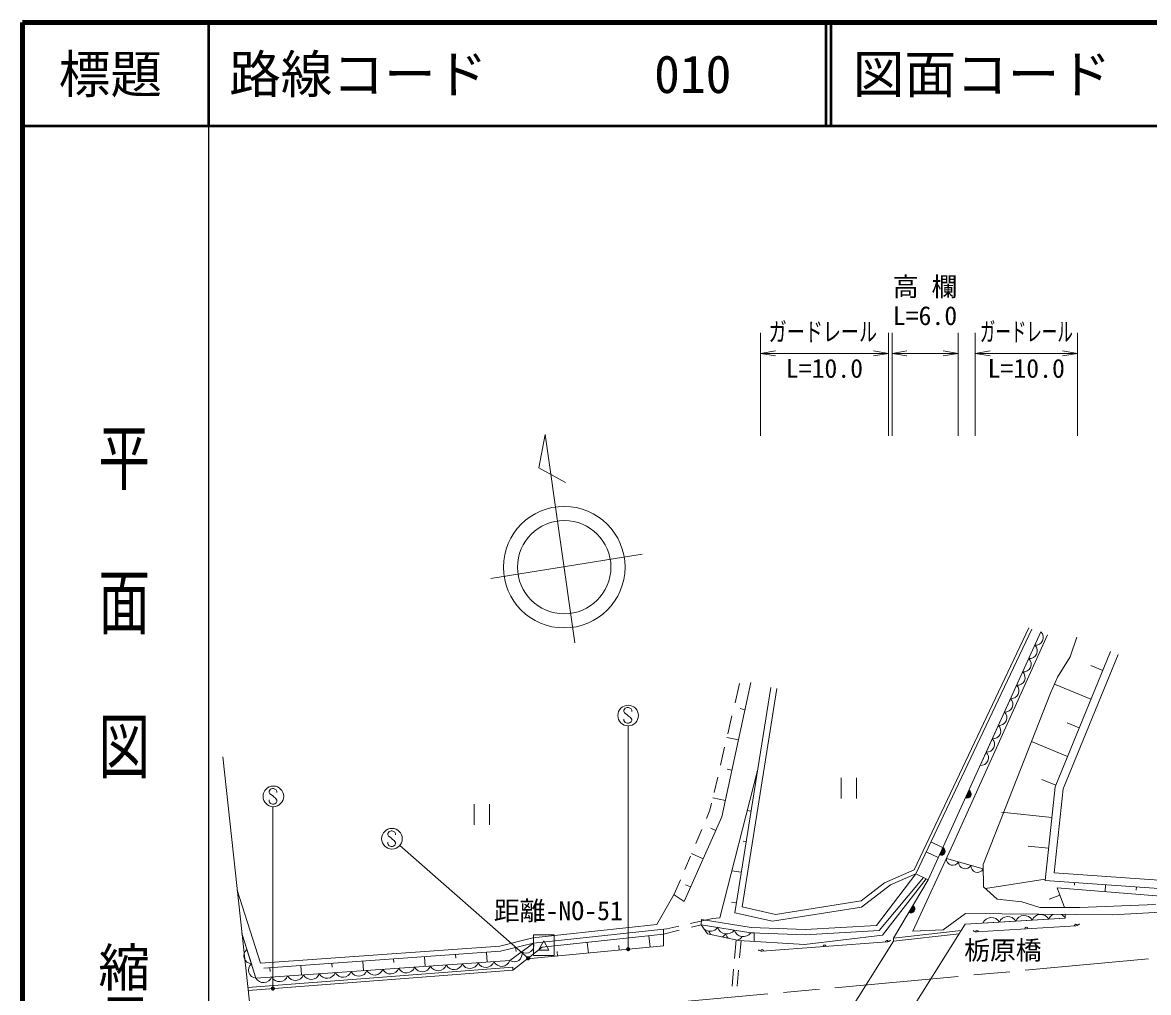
# Model space of a CAD drawing. Units: millimetres, scale not verified. Extents: x 40000 to 680000, y 20000 to 380000.
# Drawn here: x 40000 to 148999, y 286046 to 380000 of the extents above; entities that cross this region are included whole.
import ezdxf
from ezdxf.enums import TextEntityAlignment as Align

# ---------------------------------------------------------------- set-up
doc = ezdxf.new("R2010")
doc.units = ezdxf.units.MM
doc.header["$LTSCALE"] = 1000
doc.linetypes.add('CHAIN', pattern=[18.5, 12, -1.5, 3.5, -1.5])
for name, color, linetype, lineweight in [('M-BGD', 7, 'Continuous', 13), ('M-BMK', 2, 'CHAIN', 13), ('M-BMK-SRVR', 3, 'Continuous', 13), ('M-STR-HTXT', 7, 'Continuous', 13), ('M-STR-STR1', 1, 'Continuous', 13), ('M-STR-STR3', 7, 'Continuous', 13), ('M-STR-STRC', 7, 'Continuous', 13), ('M-TTL', 2, 'Continuous', 140), ('M-TTL-BAND', 7, 'Continuous', 25), ('M-TTL-LINE', 7, 'Continuous', 50)]:
    doc.layers.add(name, color=color, linetype=linetype, lineweight=lineweight)
doc.layers.add('M-TTL-TXT', color=7, linetype='Continuous')
doc.styles.add('@ＭＳ ゴシック', font='')
doc.styles.add('ＭＳ ゴシック', font='')
doc.styles.get('@ＭＳ ゴシック').set_extended_font_data('@MS Gothic')
doc.styles.get('ＭＳ ゴシック').set_extended_font_data('MS Gothic')

# ---------------------------------------------------------------- blocks, each defined once
blk = doc.blocks.new('open_arrow')
at = {"color": 0, "linetype": 'Continuous', "lineweight": -2}
blk.add_lwpolyline([(7.5, 1.25), (0, 0), (7.5, -1.25)], dxfattribs=at)
blk = doc.blocks.new('filled_dot')
at = {"color": 0, "linetype": 'Continuous', "lineweight": -2, "const_width": 1.25}
blk.add_lwpolyline([(-0.625, 0, 1), (0.625, 0, 1)], format="xyb", close=True, dxfattribs=at)

msp = doc.modelspace()

# ---------------------------------------------------------------- linework, layer by layer
at = {"layer": 'M-BGD'}
for p, q in [((137421, 321358), (126310, 297921)), ((137692, 321229), (126467, 297554)), ((138593, 320972), (127657, 296970)), ((139231, 320684), (130079, 300436)), ((132699, 308037), (138593, 320972)), ((141416, 318548), (142054, 320464)), ((145323, 319082), (139958, 305976)), ((140181, 316590), (141416, 318548)), ((146063, 318779), (140741, 305778)), ((143405, 317718), (144569, 317242)), ((139516, 315047), (140181, 316590)), ((110496, 316068), (107709, 303046)), ((112434, 315599), (108958, 293767)), ((109415, 315985), (108977, 314114)), ((113026, 315505), (109655, 294327)), ((132987, 298455), (139516, 315047)), ((139890, 315916), (143433, 314465)), ((108681, 312849), (108272, 311101)), ((109467, 313539), (109934, 313439)), ((141132, 312166), (142296, 311689)), ((108189, 310745), (109306, 310506)), ((107970, 309809), (107564, 308072)), ((137665, 310343), (141160, 308913)), ((107512, 293276), (111153, 307555)), ((108211, 307672), (108678, 307572)), ((107294, 306917), (106944, 305424)), ((119243, 304829), (119243, 306829)), ((120743, 306829), (120743, 304829)), ((138675, 306688), (140023, 306136)), ((139958, 305976), (138988, 296894)), ((140741, 305778), (139871, 297634)), ((83714, 302275), (83714, 304275)), ((85214, 304275), (85214, 302275)), ((106698, 304369), (106544, 303712)), ((106822, 304901), (108050, 304639)), ((107709, 303046), (104048, 294850)), ((106544, 303712), (106198, 302896)), ((110164, 303674), (110526, 303616)), ((134785, 303511), (139639, 302993)), ((106623, 301967), (107126, 301742)), ((105745, 301825), (105172, 300473)), ((109771, 300699), (110054, 300654)), ((126175, 291985), (130079, 300436)), ((127931, 300641), (129074, 300080)), ((137357, 300220), (139321, 300010)), ((104652, 299244), (104103, 297948)), ((104765, 299511), (105903, 299003)), ((127477, 299684), (128635, 299117)), ((129433, 299037), (132995, 298017)), ((129433, 299037), (132995, 298017)), ((108675, 297835), (109583, 297691)), ((123439, 296655), (126310, 297921)), ((133029, 296284), (132987, 298455)), ((139871, 297634), (164341, 295919)), ((103688, 296968), (103091, 295557)), ((104176, 296488), (104679, 296264)), ((121184, 294924), (123439, 296655)), ((121222, 294323), (124031, 296479)), ((122682, 292540), (126467, 297554)), ((122934, 292053), (127232, 297179)), ((123244, 291608), (127493, 297051)), ((124031, 296479), (126467, 297554)), ((127657, 296970), (124311, 291314)), ((126467, 297554), (127657, 296970)), ((133222, 296110), (139002, 297027)), ((138988, 296894), (162993, 295211)), ((141831, 296431), (141849, 296693)), ((144794, 295797), (144842, 296483)), ((60787, 295955), (63037, 288871)), ((103091, 295557), (101400, 292621)), ((104048, 294850), (103068, 295503)), ((134349, 295092), (133029, 296284)), ((139373, 295079), (140414, 295480)), ((140874, 294283), (140149, 296169)), ((140149, 296169), (156159, 294888)), ((147811, 295943), (147834, 296274)), ((108642, 294803), (109111, 294728)), ((109655, 294327), (112877, 293598)), ((112592, 292945), (121222, 294323)), ((112877, 293598), (121184, 294924)), ((136733, 294837), (134349, 295092)), ((138478, 294283), (136733, 294837)), ((149674, 294581), (142352, 294283)), ((145529, 293559), (167763, 294868)), ((106800, 293203), (107512, 293276)), ((108958, 293767), (112592, 292945)), ((131284, 293687), (129113, 292112)), ((140930, 293252), (131249, 292653)), ((145529, 293559), (131284, 293687)), ((140930, 293252), (132969, 292760)), ((142352, 294283), (138478, 294283)), ((140930, 293252), (140930, 293600)), ((101400, 292621), (89395, 291330)), ((89474, 290836), (102368, 292223)), ((102062, 290580), (102062, 292190)), ((102368, 292223), (103534, 292481)), ((104663, 292730), (106800, 293203)), ((104760, 292368), (105704, 292606)), ((105717, 293111), (105704, 292606)), ((105704, 292606), (110497, 291827)), ((105704, 292606), (110497, 291827)), ((105704, 292606), (106295, 291728)), ((105717, 293111), (110545, 292325)), ((110545, 292325), (115757, 292147)), ((115757, 292147), (122682, 292540)), ((130871, 292053), (131249, 292653)), ((141969, 292516), (132384, 291914)), ((61242, 291762), (62187, 288735)), ((89395, 291330), (86206, 290528)), ((91472, 291634), (89472, 291634)), ((89472, 291634), (89472, 289634)), ((89963, 290161), (90472, 291034)), ((102062, 291687), (90309, 290423)), ((90963, 290161), (90472, 291034)), ((91472, 289634), (91472, 291634)), ((100641, 291531), (100747, 290452)), ((102062, 291687), (103571, 292068)), ((106295, 291728), (109339, 291085)), ((108915, 289340), (109070, 291142)), ((109339, 291085), (115697, 290703)), ((109421, 289388), (109566, 291072)), ((110497, 291827), (115763, 291646)), ((110497, 291827), (110829, 291815)), ((110829, 291815), (110829, 290996)), ((115697, 290703), (123244, 291608)), ((115763, 291646), (122934, 292053)), ((129113, 292112), (126175, 291985)), ((61729, 290204), (62591, 287444)), ((63037, 288871), (86206, 290528)), ((63351, 288392), (86285, 290033)), ((89472, 290834), (86285, 290033)), ((87172, 289131), (89474, 290836)), ((87172, 289131), (89472, 290834)), ((90309, 290423), (87477, 288214)), ((87801, 290024), (87709, 290391)), ((88858, 289292), (102062, 290580)), ((90963, 290161), (89963, 290161)), ((91745, 290027), (91789, 289578)), ((94675, 290890), (94775, 289869)), ((97717, 290610), (97761, 290160)), ((123680, 290938), (111597, 290047)), ((62591, 287444), (87172, 289131)), ((62591, 287444), (87172, 289131)), ((69968, 288508), (69942, 288863)), ((73000, 288158), (72934, 289077)), ((75952, 288936), (75927, 289292)), ((78986, 288569), (78919, 289506)), ((81937, 289364), (81911, 289720)), ((84972, 288980), (84904, 289934)), ((89472, 289634), (91472, 289634)), ((61808, 286542), (87460, 288514)), ((61840, 286244), (87477, 288214)), ((63983, 288079), (63957, 288435)), ((67014, 287748), (66950, 288649)), ((87460, 288514), (87477, 288214)), ((108687, 286672), (108827, 288313)), ((109187, 286651), (109321, 288223)), ((62499, 287740), (62591, 287444))]:
    msp.add_line(p, q, dxfattribs=at)
for centre, radius, start, end in [((138066, 320431), 755, 265.25232, 45.75591), ((137477, 319138), 755, 265.25232, 45.75591), ((136888, 317844), 755, 265.25232, 45.75591), ((136298, 316551), 755, 265.25232, 45.75591), ((135709, 315257), 755, 265.25232, 45.75591), ((135119, 313964), 755, 265.25232, 45.75591), ((134530, 312670), 755, 265.25232, 45.75591), ((133941, 311376), 755, 265.25232, 45.75591), ((133351, 310083), 755, 265.25232, 45.75591), ((132762, 308789), 755, 265.25232, 45.75591), ((131439, 305270), 400, 245.50411, 65.50411), ((131439, 305270), 400, 245.50411, 65.50411), ((131439, 305270), 350, 245.50411, 65.50411), ((131439, 305270), 300, 245.50411, 65.50411), ((131439, 305270), 250, 245.50411, 65.50411), ((131439, 305270), 200, 245.50411, 65.50411), ((131439, 305270), 150, 245.50411, 65.50411), ((131439, 305270), 100, 245.50411, 65.50411), ((131439, 305270), 50, 245.50411, 65.50411), ((128918, 299737), 400, 245.50411, 65.50411), ((128918, 299737), 400, 245.50411, 65.50411), ((128918, 299737), 350, 245.50411, 65.50411), ((128918, 299737), 300, 245.50411, 65.50411), ((128918, 299737), 250, 245.50411, 65.50411), ((128918, 299737), 200, 245.50411, 65.50411), ((128918, 299737), 150, 245.50411, 65.50411), ((128918, 299737), 100, 245.50411, 65.50411), ((128918, 299737), 50, 245.50411, 65.50411), ((130063, 298994), 631, 176.02506, 332.00534), ((131250, 298653), 631, 176.02506, 332.00534), ((132438, 298313), 631, 176.02506, 332.00534), ((125984, 294142), 400, 239.3959, 59.3959), ((125984, 294142), 400, 239.3959, 59.3959), ((125984, 294142), 350, 239.3959, 59.3959), ((125984, 294142), 300, 239.3959, 59.3959), ((125984, 294142), 250, 239.3959, 59.3959), ((125984, 294142), 200, 239.3959, 59.3959), ((125984, 294142), 150, 239.3959, 59.3959), ((125984, 294142), 100, 239.3959, 59.3959), ((125984, 294142), 50, 239.3959, 59.3959), ((133789, 292423), 886, 29.38029, 157.70609), ((135381, 292522), 886, 29.38029, 157.70609), ((136974, 292621), 886, 29.38029, 157.70609), ((138566, 292719), 886, 29.38029, 157.70609), ((140158, 292818), 886, 116.47017, 157.70609), ((140158, 292818), 886, 29.38029, 62.4975), ((106568, 292876), 905, 230.52172, 324.18203), ((108165, 292616), 905, 197.33817, 324.18203), ((137177, 292215), 150, 3.59196, 183.59196), ((141969, 292516), 150, 3.59196, 183.59196), ((141938, 293015), 500, 273.59196, 318.59196), ((107327, 292259), 917, 197.83665, 221.15251), ((107327, 292259), 917, 295.00601, 323.73751), ((108939, 291998), 917, 197.83665, 230.15341), ((109763, 292356), 905, 197.33817, 324.18203), ((108939, 291998), 917, 286.00511, 323.73751), ((123680, 290938), 150, 4.2161, 184.2161), ((123643, 291437), 500, 274.2161, 319.2161), ((132353, 292413), 500, 228.59196, 273.59196), ((132384, 291914), 150, 3.59196, 183.59196), ((62204, 289595), 772, 128.00451, 266.70354), ((87591, 289767), 762, 236.62747, 16.43024), ((88741, 290619), 762, 236.62747, 16.43024), ((111561, 290546), 500, 229.2161, 274.2161), ((111597, 290047), 150, 4.2161, 184.2161), ((117639, 290493), 150, 4.2161, 184.2161), ((83308, 289209), 843, 207.92792, 339.92296), ((84844, 289315), 843, 207.92792, 339.92296), ((86381, 289420), 843, 207.92792, 339.92296), ((62635, 288215), 772, 128.00451, 266.70354), ((66408, 288050), 843, 207.92792, 339.92296), ((67945, 288155), 843, 207.92792, 339.92296), ((69481, 288261), 843, 207.92792, 339.92296), ((71017, 288366), 843, 207.92792, 339.92296), ((72554, 288472), 843, 207.92792, 339.92296), ((74090, 288577), 843, 207.92792, 339.92296), ((75626, 288682), 843, 207.92792, 339.92296), ((77163, 288788), 843, 207.92792, 339.92296), ((78699, 288893), 843, 207.92792, 339.92296), ((80235, 288999), 843, 207.92792, 339.92296), ((81772, 289104), 843, 207.92792, 339.92296), ((63336, 287839), 843, 207.92792, 339.92296), ((64872, 287944), 843, 207.92792, 339.92296)]:
    msp.add_arc(centre, radius, start, end, dxfattribs=at)
at = {"layer": 'M-BMK'}
msp.add_line((63366, 281451), (160909, 290381), dxfattribs=at)
at = {"layer": 'M-BMK-SRVR'}
for p, q in [((90583, 340100), (89973, 336864)), ((93459, 319901), (90583, 340100)), ((89973, 336864), (92578, 335458)), ((85343, 326154), (100001, 328492)), ((59385, 308877), (62263, 282345))]:
    msp.add_line(p, q, dxfattribs=at)
for radius in [5885, 4520]:
    msp.add_circle((92440, 327245), radius, dxfattribs=at)
at = {"layer": 'M-STR-STR1'}
for p, q in [((124311, 291314), (130871, 292053)), ((124311, 291012), (130667, 291728)), ((124311, 291012), (124311, 291314)), ((125460, 283444), (130871, 292053)), ((119379, 283166), (124311, 291012))]:
    msp.add_line(p, q, dxfattribs=at)
at = {"layer": 'M-STR-STR3'}
for p, q in [((111448, 339951), (111448, 349951)), ((123826, 339951), (123826, 349951)), ((124171, 339951), (124171, 349951)), ((130572, 339951), (130572, 349951)), ((132235, 339951), (132235, 349951)), ((142115, 339951), (142115, 349951)), ((111448, 347951), (123826, 347951)), ((130572, 347951), (124171, 347951)), ((132235, 347951), (142115, 347951))]:
    msp.add_line(p, q, dxfattribs=at)
at = {"layer": 'M-STR-STRC'}
for p, q in [((98343, 313571), (98219, 313387)), ((98219, 313387), (98222, 313255)), ((98222, 313255), (98285, 313126)), ((98285, 313126), (98541, 312945)), ((98535, 313637), (98343, 313571)), ((98657, 313635), (98535, 313637)), ((98541, 312945), (98670, 312813)), ((98907, 313516), (98657, 313635)), ((98970, 313384), (98907, 313516)), ((98970, 313255), (98970, 313384)), ((98222, 312407), (98219, 312529)), ((98262, 312305), (98222, 312407)), ((98346, 312194), (98262, 312305)), ((98533, 312134), (98346, 312194)), ((98667, 312134), (98533, 312134)), ((98633, 290245), (98633, 311874)), ((98767, 312163), (98667, 312134)), ((98670, 312813), (98849, 312697)), ((98909, 312255), (98767, 312163)), ((98849, 312697), (98975, 312497)), ((98970, 312386), (98909, 312255)), ((98975, 312497), (98970, 312386)), ((63997, 305740), (63874, 305556)), ((63874, 305556), (63876, 305424)), ((63876, 305424), (63939, 305295)), ((63939, 305295), (64195, 305114)), ((64190, 305806), (63997, 305740)), ((64311, 305804), (64190, 305806)), ((64561, 305685), (64311, 305804)), ((64624, 305553), (64561, 305685)), ((64624, 305424), (64624, 305553)), ((63876, 304576), (63874, 304698)), ((63916, 304474), (63876, 304576)), ((64000, 304363), (63916, 304474)), ((64187, 304303), (64000, 304363)), ((64321, 304303), (64187, 304303)), ((64195, 305114), (64324, 304982)), ((64421, 304332), (64321, 304303)), ((64324, 304982), (64503, 304866)), ((64564, 304424), (64421, 304332)), ((64503, 304866), (64629, 304666)), ((64624, 304555), (64564, 304424)), ((64629, 304666), (64624, 304555)), ((64235, 286428), (64235, 304045)), ((75484, 301638), (75360, 301454)), ((75360, 301454), (75363, 301322)), ((75363, 301322), (75426, 301193)), ((75426, 301193), (75681, 301012)), ((75676, 301704), (75484, 301638)), ((75797, 301702), (75676, 301704)), ((75681, 301012), (75810, 300880)), ((76047, 301583), (75797, 301702)), ((75810, 300880), (75989, 300764)), ((76110, 301451), (76047, 301583)), ((76110, 301322), (76110, 301451)), ((75363, 300474), (75360, 300596)), ((75402, 300372), (75363, 300474)), ((75486, 300261), (75402, 300372)), ((75673, 300201), (75486, 300261)), ((75808, 300201), (75673, 300201)), ((75908, 300230), (75808, 300201)), ((76050, 300322), (75908, 300230)), ((75989, 300764), (76116, 300564)), ((76110, 300453), (76050, 300322)), ((76116, 300564), (76110, 300453)), ((88950, 289364), (76516, 300278))]:
    msp.add_line(p, q, dxfattribs=at)
for centre in [(98627, 312874), (64281, 305043), (75767, 300941)]:
    msp.add_circle(centre, 1000, dxfattribs=at)
at = {"layer": 'M-TTL'}
for p, q in [((40000, 380000), (40000, 20000)), ((680000, 380000), (40000, 380000))]:
    msp.add_line(p, q, dxfattribs=at)
at = {"layer": 'M-TTL-BAND'}
msp.add_line((58000, 370000), (58000, 20000), dxfattribs=at)
at = {"layer": 'M-TTL-LINE'}
for p, q in [((58000, 380000), (58000, 370000)), ((117750, 380000), (117750, 370000)), ((118250, 380000), (118250, 370000)), ((40000, 370000), (680000, 370000))]:
    msp.add_line(p, q, dxfattribs=at)

# ---------------------------------------------------------------- block references
at = {"layer": 'M-STR-STR3', "xscale": 193, "yscale": 193}
for p in [(111448, 347951), (124171, 347951), (132235, 347951)]:
    msp.add_blockref('open_arrow', p, dxfattribs=at)
at = {"layer": 'M-STR-STR3', "xscale": 193, "yscale": 193, "rotation": 180}
for p in [(123826, 347951), (130572, 347951), (142115, 347951)]:
    msp.add_blockref('open_arrow', p, dxfattribs=at)
at = {"layer": 'M-STR-STRC', "xscale": 160, "yscale": 160}
for p, rotation in [((98633, 290245), 90), ((88950, 289364), 138.7), ((64235, 286428), 90)]:
    msp.add_blockref('filled_dot', p, dxfattribs=dict(at, rotation=rotation))

# ---------------------------------------------------------------- texts
at = {"layer": 'M-STR-HTXT', "style": 'ＭＳ ゴシック'}
msp.add_text('距離-NO-51', height=1833, dxfattribs=at).set_placement((85629, 292500), align=Align.BOTTOM_LEFT)
at = {"layer": 'M-STR-STR1', "style": 'ＭＳ ゴシック'}
msp.add_text('栃原橋', height=1833, dxfattribs=at).set_placement((131152, 288679), align=Align.BOTTOM_LEFT)
at = {"layer": 'M-STR-STR3', "style": 'ＭＳ ゴシック'}
for s, p in [('高 欄', (124246, 352946)), ('L=6.0', (124246, 350140)), ('L=10.0', (113887, 345034)), ('L=10.0', (133425, 345034))]:
    msp.add_text(s, height=1833, dxfattribs=at).set_placement(p, align=Align.BOTTOM_LEFT)
for width, p in [(0.7, (112227, 348581)), (0.6, (132675, 348581))]:
    msp.add_text('ガードレール', height=1833, dxfattribs=dict(at, width=width)).set_placement(p, align=Align.BOTTOM_LEFT)
at = {"layer": 'M-TTL-BAND', "style": '@ＭＳ ゴシック', "width": 1.4}
msp.add_text('平  面  図', height=3666, rotation=270, dxfattribs=at).set_placement((49777, 306475), align=Align.MIDDLE_RIGHT)
at = {"layer": 'M-TTL-BAND', "style": '@ＭＳ ゴシック'}
msp.add_text('縮尺千分の一', height=3666, rotation=270, dxfattribs=at).set_placement((49777, 261030), align=Align.MIDDLE_RIGHT)
at = {"layer": 'M-TTL-TXT', "style": 'ＭＳ ゴシック'}
msp.add_text('標題', height=3666, dxfattribs=at).set_placement((48500, 375000), align=Align.MIDDLE_CENTER)
for s, p in [('路線コード', (60000, 375000)), ('010', (101142, 375000)), ('図面コード', (120380, 375000))]:
    msp.add_text(s, height=3666, dxfattribs=at).set_placement(p, align=Align.MIDDLE_LEFT)

doc.saveas('drawing.dxf')
